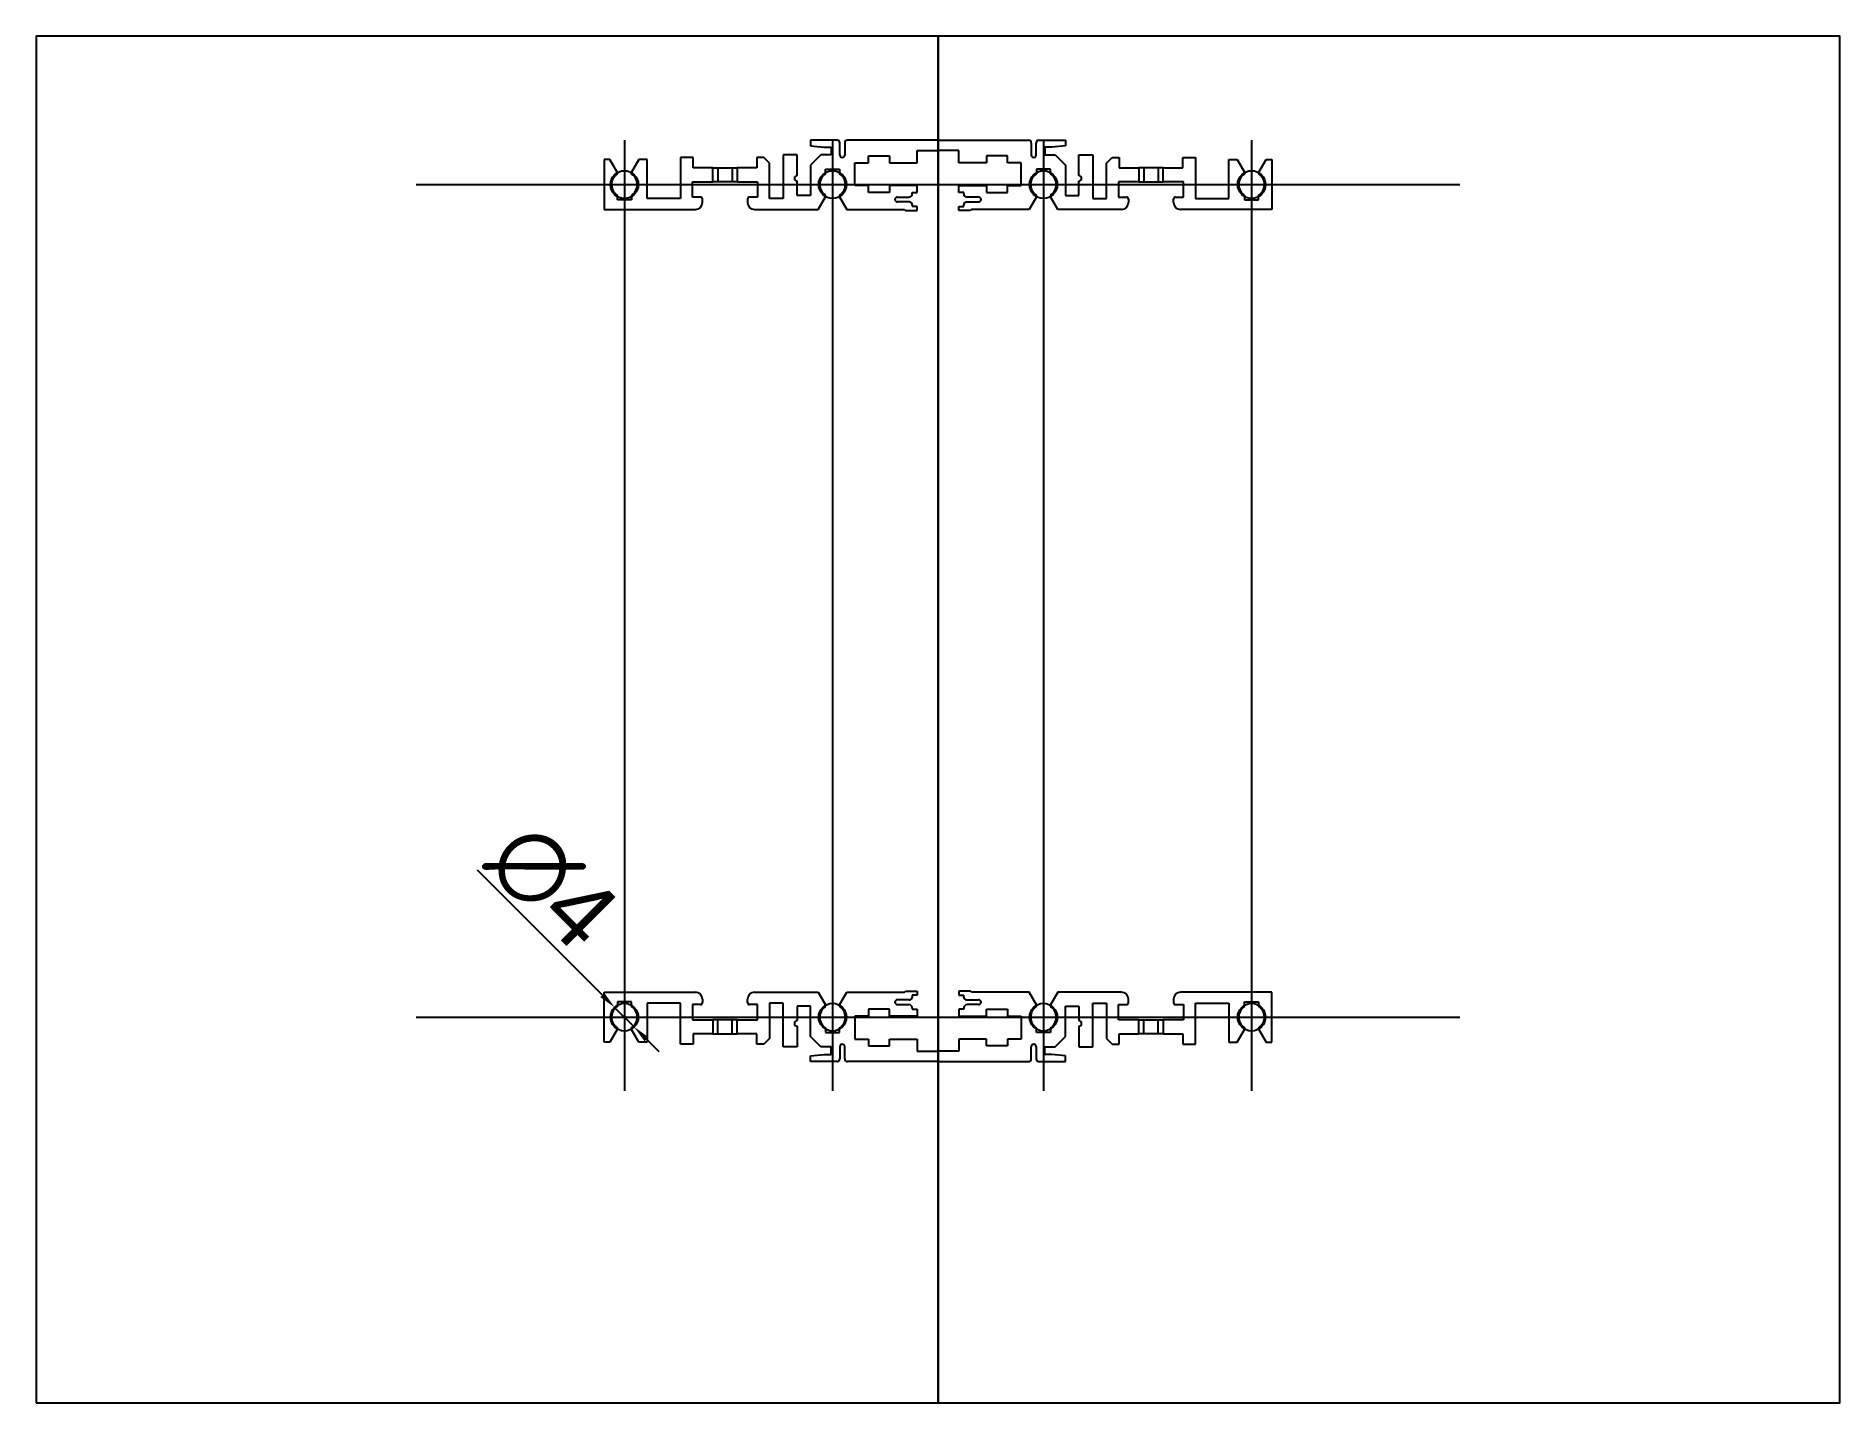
# Model space of a CAD drawing. Header units: millimetres. Extents: x 0 to 260, y 0 to 197.
import ezdxf

# ---------------------------------------------------------------- set-up
doc = ezdxf.new("R2010")
doc.units = ezdxf.units.MM
for name, color, linetype in [('Cut', 7, 'Continuous'), ('Guide', 7, 'Continuous'), ('Hole', 7, 'Continuous')]:
    doc.layers.add(name, color=color, linetype=linetype)
doc.layers.add('TK1', color=3, linetype='Continuous', lineweight=25)
doc.styles.get("Standard").update_dxf_attribs({"font": 'arial.ttf'})
doc.dimstyles.new('ISO-25', dxfattribs={"dimtxt": 10, "dimasz": 2.5, "dimexe": 1.25, "dimexo": 0.625, "dimtad": 1, "dimtxsty": 'Standard', "dimcen": 2.5, "dimadec": 0, "dimazin": 0, "dimtfac": 1, "dimtmove": 0, "dimatfit": 3, "dimfxl": 1, "dimarcsym": 0})

# ---------------------------------------------------------------- blocks, each defined once
blk = doc.blocks.new('*D5')
at = {"layer": 'Cut', "color": 0, "lineweight": -2, "transparency": 16777216}
for p, q in [((63.59, 76.83), (81.62, 58.78)), ((86.21, 54.19), (83.39, 57.01)), ((87.98, 52.42), (89.75, 50.65))]:
    blk.add_line(p, q, dxfattribs=at)
at = {"layer": 'Cut', "color": 0, "transparency": 16777216}
for points in [[(81.91, 59.08), (81.32, 58.49), (83.39, 57.01)], [(88.28, 52.71), (87.69, 52.12), (86.21, 54.19)]]:
    blk.add_solid(points, dxfattribs=at)
at = {"layer": 'Defpoints', "color": 0, "transparency": 16777216}
for p in [(83.39, 57.01), (86.21, 54.19)]:
    blk.add_point(p, dxfattribs=at)
at = {"layer": 'Cut', "color": 0, "transparency": 16777216, "insert": (74.43, 74.48), "char_height": 10, "attachment_point": 5, "rotation": 314.9757}
blk.add_mtext('∅4', dxfattribs=at)

msp = doc.modelspace()

# ---------------------------------------------------------------- linework, layer by layer
for centre in [(84.8, 175.6), (114.8, 175.6), (145.2, 175.6), (175.2, 175.6)]:
    msp.add_circle(centre, 2)
at = {"layer": 'Cut'}
for points in [[(0, 0), (130, 0), (130, 197), (0, 197)], [(130, 0), (260, 0), (260, 197), (130, 197)]]:
    msp.add_lwpolyline(points, close=True, dxfattribs=at)
at = {"layer": 'Guide'}
for p, q in [((84.8, 182), (84.8, 45)), ((114.8, 182), (114.8, 45)), ((145.2, 182), (145.2, 45)), ((175.2, 182), (175.2, 45)), ((54.8, 175.6), (205.2, 175.6)), ((54.8, 55.6), (205.2, 55.6))]:
    msp.add_line(p, q, dxfattribs=at)
at = {"layer": 'Hole'}
for centre in [(84.8, 55.6), (114.8, 55.6), (145.2, 55.6), (175.2, 55.6)]:
    msp.add_circle(centre, 2, dxfattribs=at)
at = {"layer": 'TK1'}
for p, q in [((111.6, 182), (111.6, 181.175)), ((115.45, 182), (111.6, 182)), ((130, 182), (116.95, 182)), ((130, 180.5), (130, 182)), ((130, 182), (143.05, 182)), ((130, 180.5), (130, 182)), ((144.55, 182), (148.4, 182)), ((148.4, 182), (148.4, 181.175)), ((92.9, 179.5), (92.9, 173.6)), ((94.7, 179.5), (92.9, 179.5)), ((94.7, 178), (94.7, 179.5)), ((103.9, 179.5), (103.9, 178)), ((104.9, 179.5), (103.9, 179.5)), ((105.7, 178.7), (104.9, 179.5)), ((107.7, 179.9), (107.7, 173.6)), ((109.7, 179.9), (107.7, 179.9)), ((109.7, 176.9), (109.7, 179.9)), ((111.6, 181.175), (113.6, 181)), ((113.1, 179.9), (111.6, 178.4)), ((114.6, 179.9), (113.1, 179.9)), ((113.6, 181), (114.6, 181)), ((114.6, 181), (114.6, 179.9)), ((115.85, 179.85), (115.85, 181.6)), ((116.55, 181.6), (116.55, 179.85)), ((120, 179.75), (123, 179.75)), ((120, 178.75), (120, 179.75)), ((123, 179.75), (123, 178.75)), ((127, 180.5), (130, 180.5)), ((127, 178.75), (127, 180.5)), ((133, 180.5), (130, 180.5)), ((133, 178.75), (133, 180.5)), ((137, 179.75), (137, 178.75)), ((140, 179.75), (137, 179.75)), ((140, 178.75), (140, 179.75)), ((143.45, 181.6), (143.45, 179.85)), ((144.15, 179.85), (144.15, 181.6)), ((145.4, 181), (145.4, 179.9)), ((146.4, 181), (145.4, 181)), ((145.4, 179.9), (146.9, 179.9)), ((148.4, 181.175), (146.4, 181)), ((146.9, 179.9), (148.4, 178.4)), ((150.3, 179.9), (152.3, 179.9)), ((150.3, 176.9), (150.3, 179.9)), ((152.3, 179.9), (152.3, 173.6)), ((154.3, 178.7), (155.1, 179.5)), ((155.1, 179.5), (156.1, 179.5)), ((156.1, 179.5), (156.1, 178)), ((165.3, 179.5), (167.1, 179.5)), ((165.3, 178), (165.3, 179.5)), ((167.1, 179.5), (167.1, 173.6)), ((81.9, 179.2), (81.9, 172)), ((82.722, 179.2), (81.9, 179.2)), ((83.78, 177.367), (82.722, 179.2)), ((86.878, 179.2), (85.82, 177.367)), ((88.1, 179.2), (86.878, 179.2)), ((88.1, 173.6), (88.1, 179.2)), ((97.55, 178), (94.7, 178)), ((97.55, 176), (97.55, 178)), ((97.55, 178), (98.25, 178)), ((98.25, 178), (98.25, 176)), ((98.25, 178), (100.35, 178)), ((100.35, 178), (100.35, 176)), ((100.35, 178), (101.05, 178)), ((101.05, 178), (101.05, 176)), ((103.9, 178), (101.05, 178)), ((105.7, 173.6), (105.7, 178.7)), ((111.6, 178.4), (111.6, 174)), ((113.8, 177.8), (115.8, 177.8)), ((113.8, 177.156), (113.8, 177.8)), ((115.8, 177.8), (115.8, 177.156)), ((118, 178.75), (120, 178.75)), ((118, 175.45), (118, 178.75)), ((123, 178.75), (127, 178.75)), ((137, 178.75), (133, 178.75)), ((142, 178.75), (140, 178.75)), ((142, 175.45), (142, 178.75)), ((144.2, 177.8), (144.2, 177.156)), ((146.2, 177.8), (144.2, 177.8)), ((146.2, 177.156), (146.2, 177.8)), ((148.4, 178.4), (148.4, 174)), ((154.3, 173.6), (154.3, 178.7)), ((156.1, 178), (158.95, 178)), ((158.95, 178), (158.95, 176)), ((159.65, 178), (158.95, 178)), ((159.65, 178), (159.65, 176)), ((161.75, 178), (159.65, 178)), ((161.75, 178), (161.75, 176)), ((162.45, 178), (161.75, 178)), ((162.45, 176), (162.45, 178)), ((162.45, 178), (165.3, 178)), ((171.9, 179.2), (173.122, 179.2)), ((171.9, 173.6), (171.9, 179.2)), ((173.122, 179.2), (174.18, 177.367)), ((176.22, 177.367), (177.278, 179.2)), ((177.278, 179.2), (178.1, 179.2)), ((178.1, 179.2), (178.1, 172)), ((94.6, 173.8), (94.6, 176)), ((94.6, 176), (97.55, 176)), ((98.25, 176), (97.55, 176)), ((100.35, 176), (98.25, 176)), ((101.05, 176), (100.35, 176)), ((101.05, 176), (104, 176)), ((104, 176), (104, 173.8)), ((109.7, 174), (109.7, 176.1)), ((120, 175.45), (118, 175.45)), ((120, 174.45), (120, 175.45)), ((123, 174.45), (120, 174.45)), ((123, 175.45), (123, 174.45)), ((127, 175.45), (123, 175.45)), ((126.3, 174.45), (127, 174.45)), ((126.3, 174.3), (126.3, 174.45)), ((127, 174.45), (127, 175.45)), ((133, 174.45), (133, 175.45)), ((133, 175.45), (137, 175.45)), ((133.7, 174.45), (133, 174.45)), ((133.7, 174.3), (133.7, 174.45)), ((137, 175.45), (137, 174.45)), ((137, 174.45), (140, 174.45)), ((140, 175.45), (142, 175.45)), ((140, 174.45), (140, 175.45)), ((150.3, 174), (150.3, 176.1)), ((156, 176), (156, 173.8)), ((158.95, 176), (156, 176)), ((158.95, 176), (159.65, 176)), ((159.65, 176), (161.75, 176)), ((161.75, 176), (162.45, 176)), ((165.4, 176), (162.45, 176)), ((165.4, 173.8), (165.4, 176)), ((81.9, 172), (95.05, 172)), ((83.8, 173.4), (83.8, 174.044)), ((85.8, 173.4), (83.8, 173.4)), ((85.8, 174.044), (85.8, 173.4)), ((92.9, 173.6), (88.1, 173.6)), ((95.75, 173.8), (94.6, 173.8)), ((96.05, 173), (96.05, 173.5)), ((102.55, 173.5), (102.55, 173)), ((104, 173.8), (102.85, 173.8)), ((103.55, 172), (112.722, 172)), ((107.7, 173.6), (105.7, 173.6)), ((111.6, 174), (109.7, 174)), ((112.722, 172), (113.78, 173.833)), ((115.82, 173.833), (116.878, 172)), ((116.878, 172), (125.15, 172)), ((124.15, 173.8), (125.8, 173.8)), ((125.823, 173.1), (124.15, 173.1)), ((125.15, 172), (125.3, 171.85)), ((125.3, 171.85), (127, 171.85)), ((127, 172.45), (126.3, 172.45)), ((127, 171.85), (127, 172.45)), ((133, 171.85), (133, 172.45)), ((133, 172.45), (133.7, 172.45)), ((134.7, 171.85), (133, 171.85)), ((134.177, 173.1), (135.85, 173.1)), ((135.85, 173.8), (134.2, 173.8)), ((134.85, 172), (134.7, 171.85)), ((143.122, 172), (134.85, 172)), ((144.18, 173.833), (143.122, 172)), ((147.278, 172), (146.22, 173.833)), ((156.45, 172), (147.278, 172)), ((148.4, 174), (150.3, 174)), ((152.3, 173.6), (154.3, 173.6)), ((156, 173.8), (157.15, 173.8)), ((157.45, 173.5), (157.45, 173)), ((163.95, 173), (163.95, 173.5)), ((164.25, 173.8), (165.4, 173.8)), ((178.1, 172), (164.95, 172)), ((167.1, 173.6), (171.9, 173.6)), ((174.2, 174.044), (174.2, 173.4)), ((174.2, 173.4), (176.2, 173.4)), ((176.2, 173.4), (176.2, 174.044)), ((81.9, 59.2), (95.05, 59.2)), ((81.9, 52), (81.9, 59.2)), ((83.8, 57.8), (83.8, 57.156)), ((85.8, 57.8), (83.8, 57.8)), ((85.8, 57.156), (85.8, 57.8)), ((88.1, 57.6), (88.1, 52)), ((92.9, 57.6), (88.1, 57.6)), ((92.9, 51.7), (92.9, 57.6)), ((94.6, 57.4), (94.6, 55.2)), ((95.75, 57.4), (94.6, 57.4)), ((96.05, 58.2), (96.05, 57.7)), ((102.55, 57.7), (102.55, 58.2)), ((104, 57.4), (102.85, 57.4)), ((103.55, 59.2), (112.722, 59.2)), ((104, 55.2), (104, 57.4)), ((105.7, 57.6), (105.7, 52.5)), ((107.7, 57.6), (105.7, 57.6)), ((107.7, 51.3), (107.7, 57.6)), ((109.7, 57.2), (109.7, 55.1)), ((111.6, 57.2), (109.7, 57.2)), ((111.6, 52.8), (111.6, 57.2)), ((112.722, 59.2), (113.78, 57.367)), ((115.82, 57.367), (116.878, 59.2)), ((116.878, 59.2), (125.15, 59.2)), ((125.823, 58.1), (124.15, 58.1)), ((124.15, 57.4), (125.8, 57.4)), ((125.15, 59.2), (125.3, 59.35)), ((125.3, 59.35), (127, 59.35)), ((127, 58.75), (126.3, 58.75)), ((127, 59.35), (127, 58.75)), ((134.7, 59.35), (133, 59.35)), ((133, 59.35), (133, 58.75)), ((133, 58.75), (133.7, 58.75)), ((134.177, 58.1), (135.85, 58.1)), ((135.85, 57.4), (134.2, 57.4)), ((134.85, 59.2), (134.7, 59.35)), ((143.122, 59.2), (134.85, 59.2)), ((144.18, 57.367), (143.122, 59.2)), ((147.278, 59.2), (146.22, 57.367)), ((156.45, 59.2), (147.278, 59.2)), ((148.4, 57.2), (150.3, 57.2)), ((148.4, 52.8), (148.4, 57.2)), ((150.3, 57.2), (150.3, 55.1)), ((152.3, 57.6), (154.3, 57.6)), ((152.3, 51.3), (152.3, 57.6)), ((154.3, 57.6), (154.3, 52.5)), ((156, 57.4), (157.15, 57.4)), ((156, 55.2), (156, 57.4)), ((157.45, 57.7), (157.45, 58.2)), ((163.95, 58.2), (163.95, 57.7)), ((164.25, 57.4), (165.4, 57.4)), ((178.1, 59.2), (164.95, 59.2)), ((165.4, 57.4), (165.4, 55.2)), ((167.1, 57.6), (171.9, 57.6)), ((167.1, 51.7), (167.1, 57.6)), ((171.9, 57.6), (171.9, 52)), ((174.2, 57.8), (176.2, 57.8)), ((174.2, 57.156), (174.2, 57.8)), ((176.2, 57.8), (176.2, 57.156)), ((178.1, 52), (178.1, 59.2)), ((94.6, 55.2), (97.55, 55.2)), ((97.55, 55.2), (97.55, 53.2)), ((98.25, 55.2), (97.55, 55.2)), ((98.25, 53.2), (98.25, 55.2)), ((100.35, 55.2), (98.25, 55.2)), ((100.35, 53.2), (100.35, 55.2)), ((101.05, 55.2), (100.35, 55.2)), ((101.05, 55.2), (104, 55.2)), ((101.05, 53.2), (101.05, 55.2)), ((118, 55.75), (118, 52.45)), ((120, 55.75), (118, 55.75)), ((120, 56.75), (120, 55.75)), ((123, 56.75), (120, 56.75)), ((123, 55.75), (123, 56.75)), ((127, 55.75), (123, 55.75)), ((126.3, 56.9), (126.3, 56.75)), ((126.3, 56.75), (127, 56.75)), ((127, 56.75), (127, 55.75)), ((133.7, 56.75), (133, 56.75)), ((133, 56.75), (133, 55.75)), ((133, 55.75), (137, 55.75)), ((133.7, 56.9), (133.7, 56.75)), ((137, 56.75), (140, 56.75)), ((137, 55.75), (137, 56.75)), ((140, 56.75), (140, 55.75)), ((140, 55.75), (142, 55.75)), ((142, 55.75), (142, 52.45)), ((158.95, 55.2), (156, 55.2)), ((158.95, 53.2), (158.95, 55.2)), ((158.95, 55.2), (159.65, 55.2)), ((159.65, 53.2), (159.65, 55.2)), ((159.65, 55.2), (161.75, 55.2)), ((161.75, 53.2), (161.75, 55.2)), ((161.75, 55.2), (162.45, 55.2)), ((162.45, 55.2), (162.45, 53.2)), ((165.4, 55.2), (162.45, 55.2)), ((82.722, 52), (81.9, 52)), ((83.78, 53.833), (82.722, 52)), ((86.878, 52), (85.82, 53.833)), ((88.1, 52), (86.878, 52)), ((94.7, 53.2), (94.7, 51.7)), ((97.55, 53.2), (94.7, 53.2)), ((97.55, 53.2), (98.25, 53.2)), ((98.25, 53.2), (100.35, 53.2)), ((100.35, 53.2), (101.05, 53.2)), ((103.9, 53.2), (101.05, 53.2)), ((103.9, 51.7), (103.9, 53.2)), ((105.7, 52.5), (104.9, 51.7)), ((109.7, 54.3), (109.7, 51.3)), ((113.1, 51.3), (111.6, 52.8)), ((113.8, 54.044), (113.8, 53.4)), ((113.8, 53.4), (115.8, 53.4)), ((115.8, 53.4), (115.8, 54.044)), ((118, 52.45), (120, 52.45)), ((120, 52.45), (120, 51.45)), ((123, 52.45), (127, 52.45)), ((123, 51.45), (123, 52.45)), ((127, 52.45), (127, 50.7)), ((133, 52.45), (133, 50.7)), ((137, 52.45), (133, 52.45)), ((137, 51.45), (137, 52.45)), ((140, 52.45), (140, 51.45)), ((142, 52.45), (140, 52.45)), ((144.2, 53.4), (144.2, 54.044)), ((146.2, 53.4), (144.2, 53.4)), ((146.2, 54.044), (146.2, 53.4)), ((146.9, 51.3), (148.4, 52.8)), ((150.3, 54.3), (150.3, 51.3)), ((154.3, 52.5), (155.1, 51.7)), ((156.1, 51.7), (156.1, 53.2)), ((156.1, 53.2), (158.95, 53.2)), ((159.65, 53.2), (158.95, 53.2)), ((161.75, 53.2), (159.65, 53.2)), ((162.45, 53.2), (161.75, 53.2)), ((162.45, 53.2), (165.3, 53.2)), ((165.3, 53.2), (165.3, 51.7)), ((171.9, 52), (173.122, 52)), ((173.122, 52), (174.18, 53.833)), ((176.22, 53.833), (177.278, 52)), ((177.278, 52), (178.1, 52)), ((94.7, 51.7), (92.9, 51.7)), ((104.9, 51.7), (103.9, 51.7)), ((109.7, 51.3), (107.7, 51.3)), ((111.6, 50.025), (113.6, 50.2)), ((111.6, 49.2), (111.6, 50.025)), ((114.6, 51.3), (113.1, 51.3)), ((113.6, 50.2), (114.6, 50.2)), ((114.6, 50.2), (114.6, 51.3)), ((115.85, 51.35), (115.85, 49.6)), ((116.55, 49.6), (116.55, 51.35)), ((120, 51.45), (123, 51.45)), ((127, 50.7), (130, 50.7)), ((130, 50.7), (130, 49.2)), ((130, 50.7), (130, 49.2)), ((133, 50.7), (130, 50.7)), ((140, 51.45), (137, 51.45)), ((143.45, 49.6), (143.45, 51.35)), ((144.15, 51.35), (144.15, 49.6)), ((145.4, 51.3), (146.9, 51.3)), ((145.4, 50.2), (145.4, 51.3)), ((146.4, 50.2), (145.4, 50.2)), ((148.4, 50.025), (146.4, 50.2)), ((148.4, 49.2), (148.4, 50.025)), ((150.3, 51.3), (152.3, 51.3)), ((155.1, 51.7), (156.1, 51.7)), ((165.3, 51.7), (167.1, 51.7)), ((115.45, 49.2), (111.6, 49.2)), ((130, 49.2), (116.95, 49.2)), ((130, 49.2), (143.05, 49.2)), ((144.55, 49.2), (148.4, 49.2))]:
    msp.add_line(p, q, dxfattribs=at)
for centre, radius, start, end in [((115.45, 181.6), 0.4, 0, 90), ((116.95, 181.6), 0.4, 90, 180), ((143.05, 181.6), 0.4, 0, 90), ((144.55, 181.6), 0.4, 90, 180), ((116.2, 179.85), 0.35, 180, 0), ((143.8, 179.85), 0.35, 180, 0), ((84.8, 175.6), 1.85, 125.59874, 237.27956), ((83.607, 177.267), 0.2, 305.59874, 30), ((85.993, 177.267), 0.2, 150, 234.40126), ((84.8, 175.6), 1.85, 302.72044, 54.40126), ((109.7, 176.5), 0.4, 90, 270), ((114.8, 175.6), 1.85, 122.72044, 234.40126), ((114.8, 175.6), 1.85, 305.59874, 57.27956), ((145.2, 175.6), 1.85, 122.72044, 234.40126), ((145.2, 175.6), 1.85, 305.59874, 57.27956), ((150.3, 176.5), 0.4, 270, 90), ((175.2, 175.6), 1.85, 125.59874, 237.27956), ((174.007, 177.267), 0.2, 305.59874, 30), ((176.393, 177.267), 0.2, 150, 234.40126), ((175.2, 175.6), 1.85, 302.72044, 54.40126), ((125.8, 174.3), 0.5, 270, 0), ((134.2, 174.3), 0.5, 180, 270), ((95.05, 173), 1, 270, 0), ((95.75, 173.5), 0.3, 0, 90), ((102.85, 173.5), 0.3, 90, 180), ((103.55, 173), 1, 180, 270), ((113.607, 173.933), 0.2, 330, 54.40126), ((115.993, 173.933), 0.2, 125.59874, 210), ((124.15, 173.45), 0.35, 90, 270), ((125.823, 172.6), 0.5, 342.5424, 90), ((134.177, 172.6), 0.5, 90, 197.4576), ((135.85, 173.45), 0.35, 270, 90), ((144.007, 173.933), 0.2, 330, 54.40126), ((146.393, 173.933), 0.2, 125.59874, 210), ((156.45, 173), 1, 270, 0), ((157.15, 173.5), 0.3, 0, 90), ((164.25, 173.5), 0.3, 90, 180), ((164.95, 173), 1, 180, 270), ((95.05, 58.2), 1, 0, 90), ((95.75, 57.7), 0.3, 270, 0), ((103.55, 58.2), 1, 90, 180), ((102.85, 57.7), 0.3, 180, 270), ((113.607, 57.267), 0.2, 305.59874, 30), ((115.993, 57.267), 0.2, 150, 234.40126), ((124.15, 57.75), 0.35, 90, 270), ((125.8, 56.9), 0.5, 0, 90), ((125.823, 58.6), 0.5, 270, 17.4576), ((134.177, 58.6), 0.5, 162.5424, 270), ((134.2, 56.9), 0.5, 90, 180), ((135.85, 57.75), 0.35, 270, 90), ((144.007, 57.267), 0.2, 305.59874, 30), ((146.393, 57.267), 0.2, 150, 234.40126), ((156.45, 58.2), 1, 0, 90), ((157.15, 57.7), 0.3, 270, 0), ((164.95, 58.2), 1, 90, 180), ((164.25, 57.7), 0.3, 180, 270), ((84.8, 55.6), 1.85, 122.72044, 234.40126), ((84.8, 55.6), 1.85, 305.59874, 57.27956), ((109.7, 54.7), 0.4, 90, 270), ((114.8, 55.6), 1.85, 125.59874, 237.27956), ((114.8, 55.6), 1.85, 302.72044, 54.40126), ((145.2, 55.6), 1.85, 125.59874, 237.27956), ((145.2, 55.6), 1.85, 302.72044, 54.40126), ((150.3, 54.7), 0.4, 270, 90), ((175.2, 55.6), 1.85, 122.72044, 234.40126), ((175.2, 55.6), 1.85, 305.59874, 57.27956), ((83.607, 53.933), 0.2, 330, 54.40126), ((85.993, 53.933), 0.2, 125.59874, 210), ((174.007, 53.933), 0.2, 330, 54.40126), ((176.393, 53.933), 0.2, 125.59874, 210), ((115.45, 49.6), 0.4, 270, 0), ((116.2, 51.35), 0.35, 0, 180), ((116.95, 49.6), 0.4, 180, 270), ((143.05, 49.6), 0.4, 270, 0), ((143.8, 51.35), 0.35, 0, 180), ((144.55, 49.6), 0.4, 180, 270)]:
    msp.add_arc(centre, radius, start, end, dxfattribs=at)

# ---------------------------------------------------------------- dimensions: what is measured, and where the dimension line sits
at = {"layer": 'Cut'}
dim = msp.add_diameter_dim_2p(p1=(86.214, 54.185), p2=(83.386, 57.015), dimstyle='ISO-25', dxfattribs=at)
dim.commit()
dim.dimension.update_dxf_attribs({"geometry": '*D5', "text_midpoint": (70.178, 70.235), "dimtype": 163})

doc.saveas('drawing.dxf')
